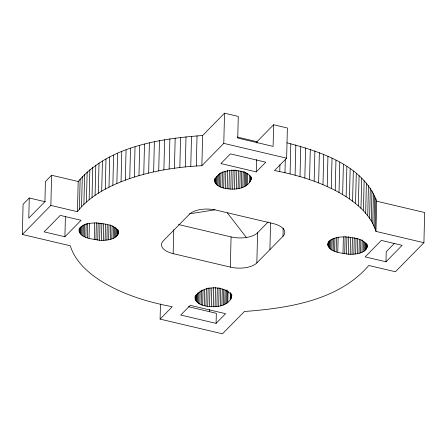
<?xml version="1.0" encoding="UTF-8"?>
<svg xmlns="http://www.w3.org/2000/svg" width="447" height="447" viewBox="0 0 447 447"><rect width="100%" height="100%" fill="white"/><g stroke="black" fill="none" stroke-linecap="round" stroke-linejoin="round"><path stroke-width="0.67" d="M286.974 142.822C320.873 151.784 363.081 165.217 376.704 201.217L424.65 212.521L423.912 242.71L395.405 271.754L368.809 265.484C338.619 300.613 288.091 308.218 244.386 311.492L222.472 333.814L160.099 319.113L172.257 306.726C148.426 302.233 124.769 295.093 103.777 282.722C89.489 274.061 75.387 262.311 70.296 245.783L22.35 234.479L23.088 204.29L29.267 197.999L45.438 201.809M29.267 197.999L28.776 218.125L44.929 201.664L45.421 181.538L51.595 175.246L78.191 181.516C108.381 146.387 158.908 138.782 202.614 135.508L224.528 113.186L238.279 116.427L237.748 138.062L273.095 146.398L273.62 124.758L287.376 127.998L286.639 158.193L274.503 170.553C298.216 175.073 321.762 182.214 342.648 194.568C356.874 203.217 370.898 214.946 375.966 231.406L423.912 242.71M22.35 234.479L50.857 205.436L51.595 175.246M64.91 236.765L81.069 220.304L60.278 215.404L44.119 231.864L64.91 236.765L65.413 216.18M50.857 205.436L77.454 211.705L78.191 181.516M77.454 211.705L79.41 209.23L80.147 179.04M118.505 230.713C118.779 239.871 106.28 240.547 99.58 240.296C92.607 238.86 78.979 238.715 79.069 228.914M79.253 232.049L79.354 227.931M79.655 232.915L79.778 228.11M80.259 233.759L80.426 226.897M79.41 209.23L81.555 206.799L82.293 176.61M81.047 234.574L81.248 226.338M82.013 235.34L82.248 225.735M81.555 206.799L83.896 204.408L84.634 174.218M83.142 236.061L83.41 225.087M84.422 236.726L84.723 224.372M83.896 204.408L86.416 202.066L87.154 171.877M85.846 237.318L86.182 223.595M87.383 237.838L87.741 223.427M86.416 202.066L89.126 199.77L89.864 169.581M89.031 238.279L89.4 223.182M89.126 199.77L92.009 197.524L92.747 167.334M92.009 197.524L95.071 195.333L95.809 165.144M94.228 239.503L94.63 223.036M95.954 239.855L96.373 222.707M95.071 195.333L98.301 193.205L99.038 163.015M97.748 240.123L98.167 222.969M99.58 240.296L99.999 223.142M98.301 193.205L101.704 191.132L102.441 160.942M101.435 240.374L101.855 223.221M103.285 240.357L103.687 223.891M101.704 191.132L105.263 189.126L106 158.936M105.118 240.246L105.503 224.467M106.906 240.039L107.274 224.947M105.263 189.126L108.979 187.187L109.716 156.998M108.627 239.743L108.979 225.333M110.264 239.357L110.616 224.947M108.979 187.187L112.851 185.315L113.588 155.126M111.795 238.888L112.113 225.852M113.203 238.346L113.488 226.679M114.471 237.726L114.723 227.434M115.589 237.044L115.823 227.439M112.851 185.315L116.868 183.51L117.606 153.321M116.538 236.307L116.723 228.758M117.31 235.519L117.46 229.345M117.896 234.692L118.014 229.892M118.287 233.842L118.354 231.093M116.868 183.51L121.031 181.784L121.768 151.594M121.031 181.784L125.328 180.135L126.065 149.941M125.328 180.135L129.753 178.56L130.49 148.37M129.753 178.56L134.307 177.068L135.044 146.873M134.307 177.068L138.972 175.654L139.715 145.465M138.972 175.654L143.755 174.324L144.498 144.135M143.755 174.324L148.644 173.084L149.387 142.895M148.644 173.084L153.634 171.933L154.371 141.744M153.634 171.933L158.719 170.866L159.456 140.676M160.099 319.113L160.467 304.016M158.719 170.866L163.881 169.894L164.625 139.704M163.881 169.894L169.128 169.011L169.871 138.821M169.128 169.011L174.447 168.223L175.185 138.034M283.18 228.076L282.979 236.312L256.846 262.937A20.009 9.488 1.4 0 1 230.339 267.116L173.162 253.639L173.749 229.624M174.447 168.223L179.834 167.524L180.571 137.335M179.834 167.524L185.276 166.927L186.013 136.737M185.276 166.927L190.768 166.418L191.506 136.229M190.768 166.418L196.3 166.01L197.038 135.821M231.775 295.109C231.317 303.725 220.5 306.899 213.23 306.748C206.592 306.636 194.182 305.178 195.205 296.076M195.188 299.205L195.255 296.462M195.495 300.082L195.613 295.277M195.998 300.937L196.149 294.763M196.697 301.77L196.881 294.221M197.574 302.558L197.809 292.953M196.3 166.01L201.871 165.703L202.614 135.508M198.624 303.306L198.893 292.327M199.831 303.999L200.15 290.963M201.184 304.625L201.536 290.215M202.664 305.184L203.039 290.086M204.262 305.664L204.665 289.198M205.95 306.061L206.385 288.226M207.71 306.374L208.168 287.846M209.425 311.542L209.475 309.464M209.526 306.592L209.978 288.069M211.375 306.72L211.828 288.192M251.22 177.493C250.756 186.108 239.944 189.282 232.669 189.137C226.193 188.93 214.649 187.835 214.549 179.336M214.627 181.594L214.694 178.845M214.934 182.465L215.035 178.347M215.443 183.32L215.577 177.833M216.136 184.153L216.32 176.604M213.23 306.748L213.7 287.538M217.013 184.946L217.231 176.023M215.074 306.687L215.543 287.477M218.063 185.689L218.332 174.71M219.27 186.382L219.589 173.347M216.085 323.365L225.59 313.688L190.243 305.351L180.744 315.034L216.085 323.365L216.331 313.302L188.466 306.737M216.884 306.525L217.337 288.002M220.622 187.008L220.974 172.603M218.644 306.273L219.097 287.751M222.109 187.567L222.494 171.788M201.871 165.703L223.785 143.375L224.528 113.186M220.326 305.932L220.745 288.779M223.701 188.047L224.103 171.581M221.908 305.508L222.31 289.041M225.389 188.45L225.808 171.296M223.383 304.999L223.768 289.215M227.154 188.757L227.607 170.234M224.724 304.413L225.076 290.008M225.919 303.764L226.255 290.042M228.965 188.975L229.423 170.452M226.953 303.055L227.272 290.014M227.819 302.289L228.087 291.31M230.814 189.103L231.283 169.894M230.339 267.116L231.077 236.927L178.604 224.562M232.669 189.137L233.138 169.921M230.194 299.87L230.378 292.321M230.87 299.06L231.004 293.573M231.362 298.222L231.462 294.104M231.742 296.478L231.669 294.227M231.652 297.356L231.719 294.612M234.513 189.07L234.982 169.86M236.323 188.913L236.781 170.385M238.083 188.662L238.519 170.821C229.881 169.53 217.505 171.084 214.515 180.711M239.765 188.316L240.184 171.162M241.352 187.891L241.754 171.424M242.822 187.382L243.207 171.603M244.163 186.801L244.531 171.704M245.358 186.148L245.694 172.425M246.392 185.438L246.699 173.084M247.258 184.672L247.526 173.693M249.633 182.253L249.8 175.392M250.314 181.448L250.449 175.956M250.801 180.605L250.901 176.487M251.091 179.744L251.141 177.682M256.254 171.894L265.758 162.211L230.412 153.88L220.907 163.557L256.254 171.894L256.556 159.54M256.958 143.074L256.991 141.705L273.62 124.758M256.846 262.937L257.584 232.747L268.228 221.896M269.91 249.622L270.564 222.863M279.766 171.587L279.934 164.725M284.962 172.71L285.281 159.674M290.069 173.917L290.807 143.727M295.093 175.213L295.83 145.024M300.015 176.593L300.753 146.404M304.837 178.057L305.575 147.868M309.553 179.599L310.291 149.41M314.152 181.219L314.889 151.03M318.633 182.918L319.37 152.729M322.985 184.689L323.723 154.5M327.204 186.528L327.942 156.338M367.261 245.532C366.501 253.997 354.873 254.388 348.33 254.231C341.474 252.762 328.785 252.795 327.824 243.732M328.003 245.979L328.087 242.548M328.405 246.85L328.539 241.358M329.009 247.694L329.176 240.832M329.797 248.504L329.998 240.274M331.288 188.444L332.026 158.249M330.763 249.275L330.998 239.67M331.892 249.996L332.16 239.016M333.171 250.655L333.473 238.307M335.222 190.422L335.96 160.227M334.596 251.248L334.915 238.212M336.133 251.767L336.485 237.363M339.016 192.461L339.754 162.272M337.781 252.209L338.15 237.117M342.648 194.568L343.385 164.373M342.978 253.438L343.38 236.966M344.704 253.79L345.123 236.636M346.123 196.725L346.861 166.535M346.498 254.058L346.917 236.904M349.437 198.943L350.174 168.754M348.33 254.231L348.766 236.39M350.185 254.309L350.604 237.156M352.582 201.217L353.32 171.022M352.035 254.293L352.437 237.826M353.868 254.181L354.27 237.715M355.561 203.536L356.298 173.347M355.656 253.974L356.041 238.195M358.354 205.899L359.092 175.71M357.376 253.678L357.745 238.581M359.014 253.293L359.349 239.57M360.975 208.313L361.712 178.118M360.545 252.823L360.863 239.788M361.953 252.276L362.254 239.927M363.411 210.76L364.149 180.571M363.221 251.661L363.472 241.369M364.339 250.974L364.556 242.056M365.657 213.247L366.395 183.058M365.288 250.236L365.473 242.693M366.059 249.454L366.21 243.274M366.646 248.627L366.763 243.822M367.719 215.767L368.457 185.578M367.037 247.772L367.121 244.341M369.585 218.32L370.323 188.131M371.261 220.896L371.999 190.707M372.737 223.5L373.474 193.305M374.016 226.121L374.754 195.931M375.089 228.758L375.832 198.569M375.966 231.406L376.704 201.217M385.984 261.786L402.144 245.325L381.352 240.425L365.193 256.885L385.984 261.786L386.23 251.722L394.31 243.492M195.076 298.328C199.485 285.113 224.886 284.527 231.635 295.601M189.55 213.822L214.946 209.811M238.547 170.815C243.308 171.721 250.203 173.24 251.186 178.867M237.279 137.056L256.991 141.705M223.785 143.375L286.639 158.193M227.266 212.794L246.375 237.48M367.227 246.9C365.054 237.832 352.381 237.96 344.827 236.815C338.86 236.994 328.757 237.642 327.791 245.101M118.477 232.971C116.304 223.902 103.631 224.031 96.077 222.88C90.11 223.059 80.007 223.712 79.041 231.172M282.979 236.312A20.009 9.488 1.4 0 0 273.1 223.55L215.923 210.073A20.009 9.488 1.4 0 0 189.416 214.253L163.284 240.877A20.009 9.488 1.4 0 0 173.162 253.639M257.584 232.747A20.009 9.488 1.4 0 1 231.077 236.927"/></g></svg>
